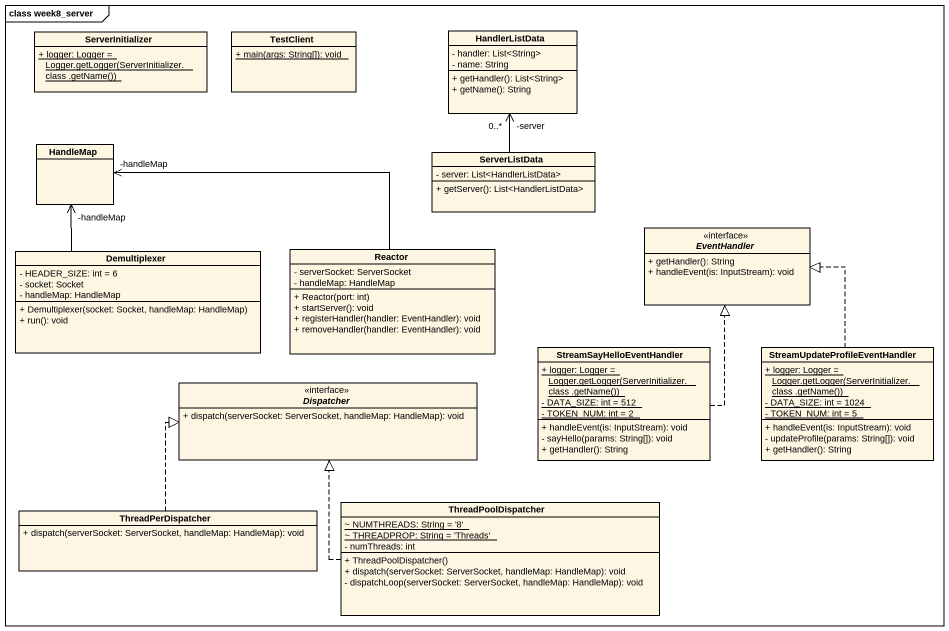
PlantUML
@startuml
mainframe class week8_server
hide circle
hide empty members
skinparam classAttributeIconSize 0
class ServerInitializer {
  {static} {field} + logger: Logger = Logger.getLogger(ServerInitializer.class .getName())
}
class TestClient {
  {static} + main(args: String[]): void
}
class HandlerListData {
  - handler: List<String>
  - name: String
  + getHandler(): List<String>
  + getName(): String
}
class HandleMap
class ServerListData {
  - server: List<HandlerListData>
  + getServer(): List<HandlerListData>
}
interface EventHandler <<interface>> {
  + getHandler(): String
  + handleEvent(is: InputStream): void
}
class Demultiplexer {
  - HEADER_SIZE: int = 6
  - socket: Socket
  - handleMap: HandleMap
  + Demultiplexer(socket: Socket, handleMap: HandleMap)
  + run(): void
}
class Reactor {
  - serverSocket: ServerSocket
  - handleMap: HandleMap
  + Reactor(port: int)
  + startServer(): void
  + registerHandler(handler: EventHandler): void
  + removeHandler(handler: EventHandler): void
}
class StreamSayHelloEventHandler {
  {static} {field} + logger: Logger = Logger.getLogger(ServerInitializer.class .getName())
  {static} - DATA_SIZE: int = 512
  {static} - TOKEN_NUM: int = 2
  + handleEvent(is: InputStream): void
  - sayHello(params: String[]): void
  + getHandler(): String
}
class "StreamUpdateProfileEventHandler" as StreamUpdateProfileEventHand {
  {static} {field} + logger: Logger = Logger.getLogger(ServerInitializer.class .getName())
  {static} - DATA_SIZE: int = 1024
  {static} - TOKEN_NUM: int = 5
  + handleEvent(is: InputStream): void
  - updateProfile(params: String[]): void
  + getHandler(): String
}
interface Dispatcher <<interface>> {
  + dispatch(serverSocket: ServerSocket, handleMap: HandleMap): void
}
class ThreadPerDispatcher {
  + dispatch(serverSocket: ServerSocket, handleMap: HandleMap): void
}
class ThreadPoolDispatcher {
  {static} ~ NUMTHREADS: String = '8'
  {static} ~ THREADPROP: String = 'Threads'
  - numThreads: int
  + ThreadPoolDispatcher()
  + dispatch(serverSocket: ServerSocket, handleMap: HandleMap): void
  - dispatchLoop(serverSocket: ServerSocket, handleMap: HandleMap): void
}
ServerListData -up-> "-server\n0..*" HandlerListData
Demultiplexer -up-> "-handleMap" HandleMap
Reactor -left-> "-handleMap" HandleMap
StreamSayHelloEventHandler .up.|> EventHandler
StreamUpdateProfileEventHand .up.|> EventHandler
ThreadPerDispatcher .up.|> Dispatcher
ThreadPoolDispatcher .up.|> Dispatcher
@enduml
